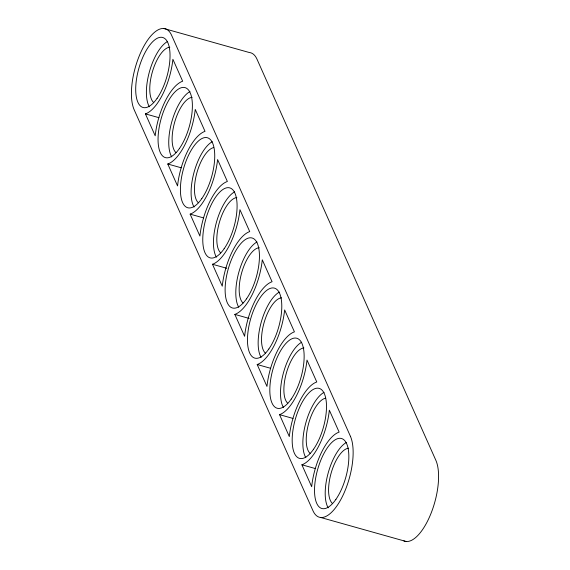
<?xml version="1.0" encoding="UTF-8"?>
<svg xmlns="http://www.w3.org/2000/svg" width="570" height="570" viewBox="0 0 570 570"><rect width="100%" height="100%" fill="white"/><g stroke="black" fill="none" stroke-linecap="round" stroke-linejoin="round"><path stroke-width="0.85" d="M163.847 28.5L249.29 52.511A45.436 18.268 -74.3 0 1 257.034 59.273L435.851 460.289A45.436 18.268 -74.3 0 1 431.055 513.299A45.436 18.268 -74.3 0 1 403.845 540.894M145.428 113.886L155.204 135.817A44.225 17.777 -74.3 0 1 182.664 81.218L172.888 59.287A44.225 17.777 -74.3 0 1 145.428 113.886L158.916 117.677M167.779 164.01L177.555 185.941A44.225 17.777 -74.3 0 1 205.015 131.342L195.239 109.412A44.225 17.777 -74.3 0 1 167.779 164.01L181.267 167.801M190.131 214.135L199.913 236.066A44.225 17.777 -74.3 0 1 227.366 181.474L217.59 159.543A44.225 17.777 -74.3 0 1 190.131 214.135L203.625 217.925M212.482 264.266L222.264 286.197A44.225 17.777 -74.3 0 1 249.724 231.598L239.941 209.667A44.225 17.777 -74.3 0 1 212.482 264.266L226.817 268.292M234.833 314.391L244.615 336.321A44.225 17.777 -74.3 0 1 272.075 281.73L262.293 259.799A44.225 17.777 -74.3 0 1 234.833 314.391L249.168 318.423M257.184 364.522L266.967 386.453A44.225 17.777 -74.3 0 1 294.426 331.854L284.644 309.923A44.225 17.777 -74.3 0 1 257.184 364.522L270.679 368.313M279.535 414.647L289.318 436.577A44.225 17.777 -74.3 0 1 316.778 381.978L306.995 360.048A44.225 17.777 -74.3 0 1 279.535 414.647L293.03 418.437M301.893 464.778L311.669 486.709A44.225 17.777 -74.3 0 1 339.129 432.11L329.346 410.179A44.225 17.777 -74.3 0 1 301.893 464.778L315.381 468.569M320.711 517.489L406.154 541.5M328.17 507.806A36.352 14.613 -74.3 0 1 328.256 472.701A36.352 14.613 -74.3 0 1 346.41 442.47M332.488 503.524A29.198 11.742 -74.3 0 1 331.27 472.623A29.198 11.742 -74.3 0 1 348.633 448.227M310.137 453.392A29.198 11.742 -74.3 0 1 308.655 423.417A29.198 11.742 -74.3 0 1 325.463 398.209M305.819 457.682A36.352 14.613 -74.3 0 1 305.905 422.577A36.352 14.613 -74.3 0 1 324.059 392.338M261.117 357.426A36.352 14.613 -74.3 0 1 261.203 322.321A36.352 14.613 -74.3 0 1 279.357 292.089M287.786 403.268A29.198 11.742 -74.3 0 1 286.567 372.367A29.198 11.742 -74.3 0 1 303.931 347.971M283.468 407.55A36.352 14.613 -74.3 0 1 283.554 372.445A36.352 14.613 -74.3 0 1 301.708 342.214M238.766 307.301A36.352 14.613 -74.3 0 1 238.851 272.189A36.352 14.613 -74.3 0 1 257.006 241.958M220.725 252.888A29.198 11.742 -74.3 0 1 219.507 221.987A29.198 11.742 -74.3 0 1 236.871 197.59M216.415 257.17A36.352 14.613 -74.3 0 1 216.5 222.065A36.352 14.613 -74.3 0 1 234.655 191.834M171.713 156.914A36.352 14.613 -74.3 0 1 171.791 121.809A36.352 14.613 -74.3 0 1 189.953 91.578M243.077 303.012A29.198 11.742 -74.3 0 1 241.858 272.111A29.198 11.742 -74.3 0 1 259.222 247.715M265.428 353.144A29.198 11.742 -74.3 0 1 264.209 322.235A29.198 11.742 -74.3 0 1 281.58 297.846M194.064 207.045A36.352 14.613 -74.3 0 1 194.149 171.933A36.352 14.613 -74.3 0 1 212.304 141.702M153.672 102.5A29.198 11.742 -74.3 0 1 152.454 71.599A29.198 11.742 -74.3 0 1 169.817 47.203M149.361 106.79A36.352 14.613 -74.3 0 1 149.44 71.685A36.352 14.613 -74.3 0 1 167.601 41.453M198.374 202.756A29.198 11.742 -74.3 0 1 196.892 172.781A29.198 11.742 -74.3 0 1 213.7 147.573M176.023 152.632A29.198 11.742 -74.3 0 1 174.805 121.731A29.198 11.742 -74.3 0 1 192.168 97.335M350.408 436.278L171.591 35.262A45.436 18.268 -74.3 0 0 142.393 48.992A45.436 18.268 -74.3 0 0 134.15 109.711L312.966 510.727A45.436 18.268 -74.3 0 0 342.164 497.004A45.436 18.268 -74.3 0 0 350.408 436.278M335.908 499.37A36.352 14.613 -74.3 0 0 343.981 439.876A36.352 14.613 -74.3 0 0 315.167 481.272A36.352 14.613 -74.3 0 0 335.908 499.37M313.55 449.245A36.352 14.613 -74.3 0 0 321.63 389.745A36.352 14.613 -74.3 0 0 292.816 431.141A36.352 14.613 -74.3 0 0 313.55 449.245M291.199 399.114A36.352 14.613 -74.3 0 0 299.279 339.62A36.352 14.613 -74.3 0 0 270.465 381.017A36.352 14.613 -74.3 0 0 291.199 399.114M268.848 348.99A36.352 14.613 -74.3 0 0 276.927 289.496A36.352 14.613 -74.3 0 0 248.114 330.892A36.352 14.613 -74.3 0 0 268.848 348.99M246.496 298.858A36.352 14.613 -74.3 0 0 254.576 239.364A36.352 14.613 -74.3 0 0 225.763 280.761A36.352 14.613 -74.3 0 0 246.496 298.858M224.145 248.734A36.352 14.613 -74.3 0 0 232.225 189.24A36.352 14.613 -74.3 0 0 203.412 230.636A36.352 14.613 -74.3 0 0 224.145 248.734M201.794 198.609A36.352 14.613 -74.3 0 0 209.874 139.109A36.352 14.613 -74.3 0 0 181.053 180.505A36.352 14.613 -74.3 0 0 201.794 198.609M179.443 148.478A36.352 14.613 -74.3 0 0 187.523 88.984A36.352 14.613 -74.3 0 0 158.702 130.38A36.352 14.613 -74.3 0 0 179.443 148.478M157.092 98.353A36.352 14.613 -74.3 0 0 165.172 38.853A36.352 14.613 -74.3 0 0 136.351 80.249A36.352 14.613 -74.3 0 0 157.092 98.353"/></g></svg>
